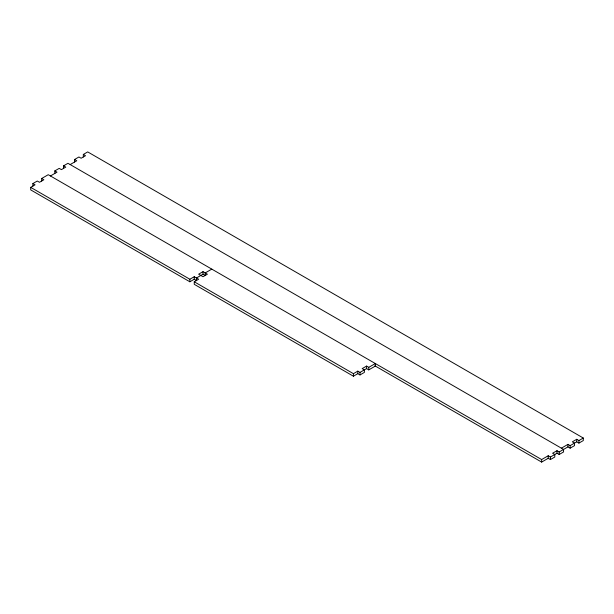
<?xml version="1.0" encoding="UTF-8"?>
<svg xmlns="http://www.w3.org/2000/svg" width="614" height="614" viewBox="0 0 614 614"><rect width="100%" height="100%" fill="white"/><g stroke="black" fill="none" stroke-linecap="round" stroke-linejoin="round"><path stroke-width="0.92" d="M32.895 186.088L32.895 183.555L37.277 181.03L39.473 182.289L43.855 179.764L41.66 178.497L41.66 181.03M41.66 178.497L48.245 174.698L541.64 459.556L548.218 455.757L550.413 457.023L556.99 453.232L559.177 454.49L563.568 451.965L563.568 449.433L67.977 163.301L63.587 165.834L63.587 168.366M54.823 173.432L54.823 170.899L59.205 168.366L61.4 169.633L65.782 167.1L63.587 165.834M74.555 162.035L74.555 159.51L78.937 156.977L81.132 158.243L85.515 155.71L83.327 154.444L83.327 156.977M83.327 154.444L87.71 151.911L583.3 438.035L583.3 440.568L578.918 443.101L576.723 441.834L570.145 445.634L567.95 444.367L561.373 448.166M203.019 271.657L198.637 274.182L203.019 276.714L207.409 274.189L203.019 271.657L203.019 274.182L196.442 277.981L196.442 280.514L194.247 279.247L189.864 281.78L30.7 189.887L30.7 187.354L35.082 184.822L32.895 183.555M50.432 175.965L57.01 172.166L54.823 170.899M70.165 164.567L76.75 160.768L74.555 159.51M30.7 187.354L189.864 279.247L194.247 276.714L198.637 279.247L194.254 281.78L194.254 284.313L353.418 376.205L357.801 373.673L359.996 374.939L364.378 372.406L364.378 369.874L362.183 368.607L366.573 366.082L368.761 367.341L375.338 363.549L375.338 366.082L368.761 369.874L366.573 368.607L359.996 372.406L357.801 371.14L353.418 373.673L194.254 281.78M211.792 269.124L205.214 272.923L205.214 275.448L203.019 274.182M583.3 438.035L578.918 440.568L576.723 439.302L572.34 441.834L574.527 443.101L574.527 445.634L570.145 448.166L567.95 446.9L559.177 451.965L556.99 450.699L552.6 453.232L554.795 454.49L554.795 457.023L550.413 459.556L548.218 458.29L541.64 462.089L374.862 365.798M578.918 440.568L578.918 443.101M576.723 439.302L576.723 441.834M570.145 445.634L570.145 448.166M567.95 444.367L567.95 446.9M559.177 451.965L559.177 454.49M556.99 450.699L556.99 453.232M550.413 457.023L550.413 459.556M548.218 455.757L548.218 458.29M541.64 459.556L541.64 462.089M368.761 367.341L368.761 369.874M366.573 366.082L366.573 368.607M359.996 372.406L359.996 374.939M357.801 371.14L357.801 373.673M353.418 373.673L353.418 376.205M194.247 276.714L194.247 279.247M189.864 279.247L189.864 281.78"/></g></svg>
